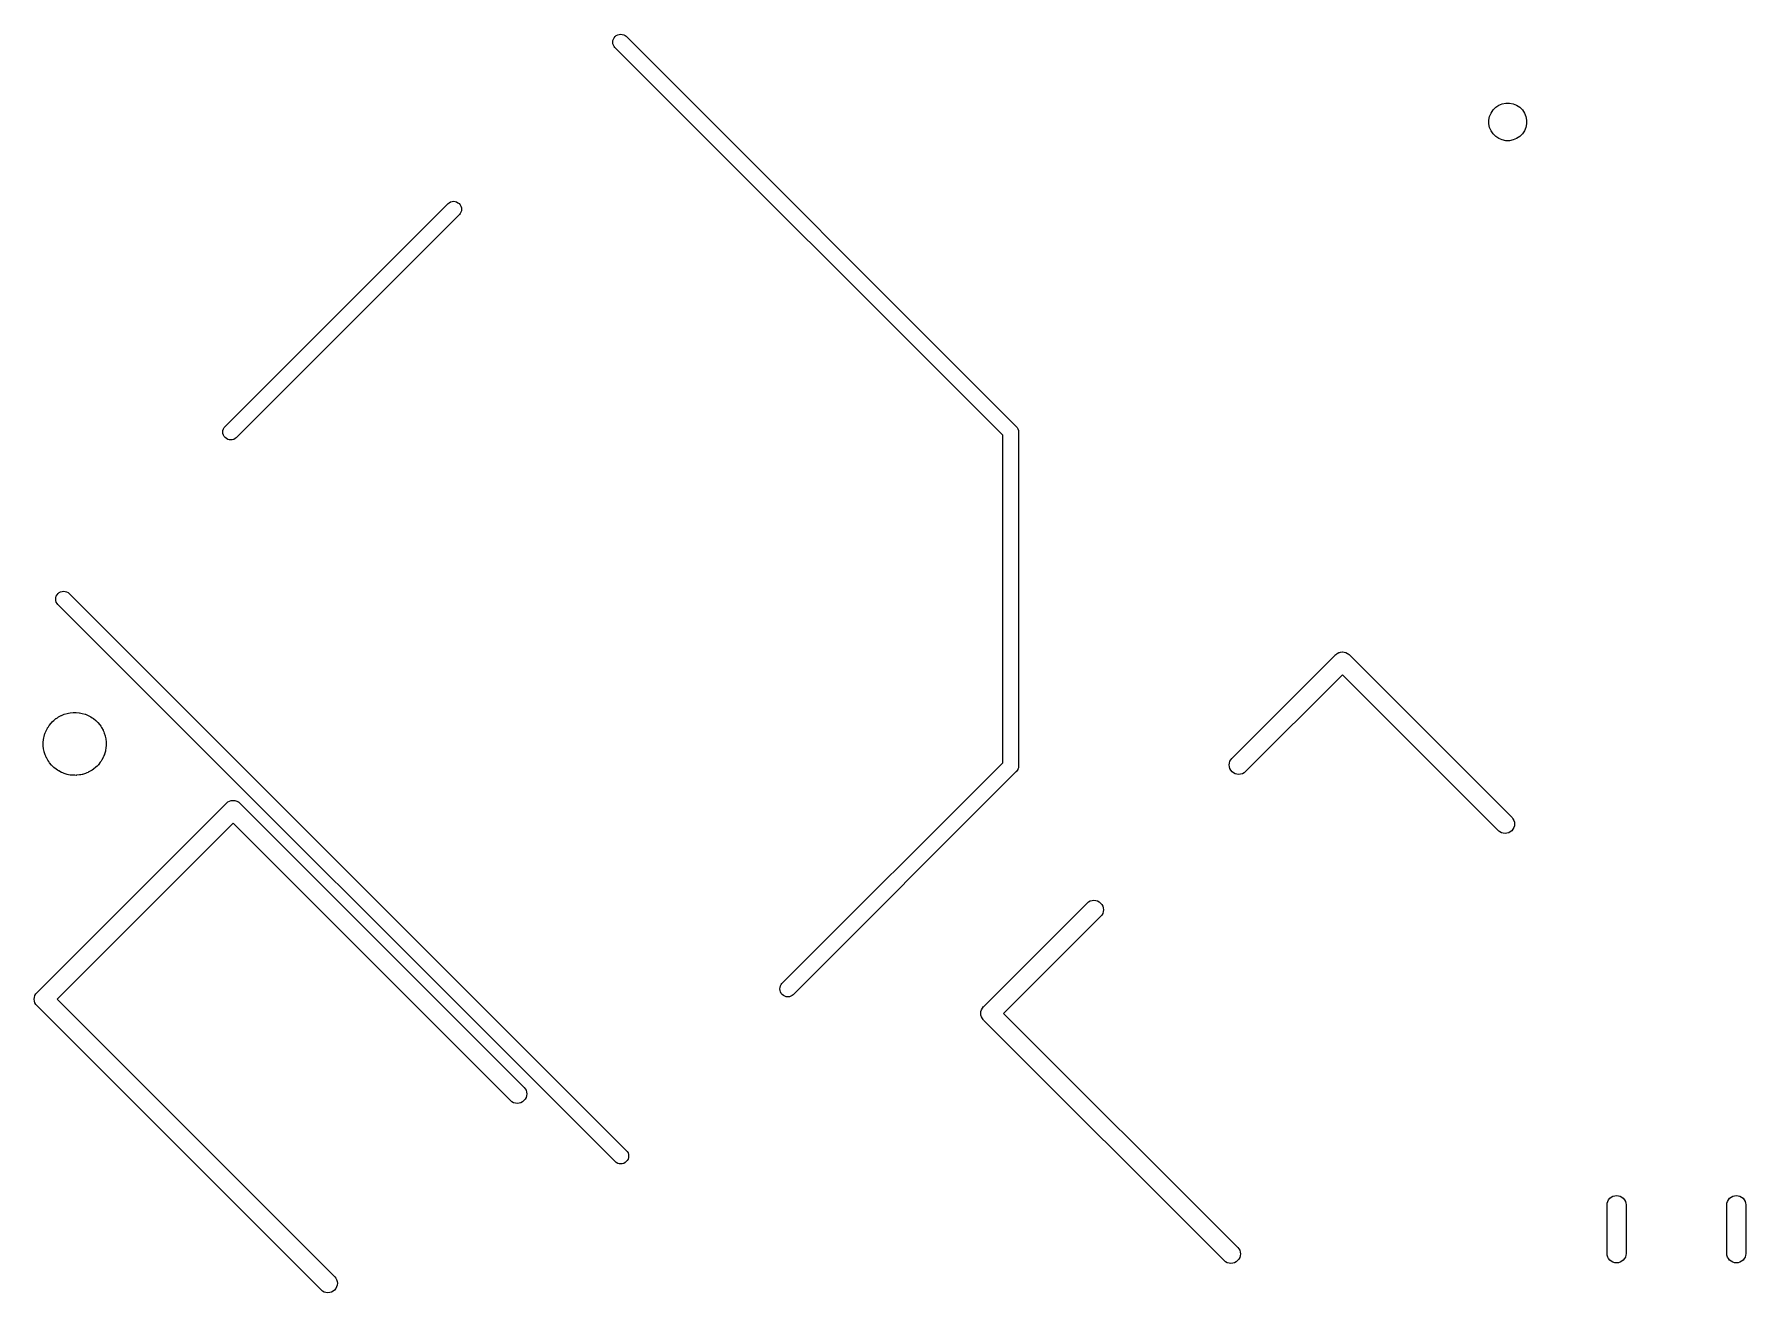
# Model space of a CAD drawing. Extents: x 0.47 to 2.43, y -7.79 to -4.92.
# Drawn here: x 0.5228 to 0.9504, y -5.6261 to -5.3116 of the extents above; entities that cross this region are included whole.
import ezdxf

# ---------------------------------------------------------------- set-up
doc = ezdxf.new("R2010")
doc.units = 0
doc.header["$MEASUREMENT"] = 0
doc.layers.add('BLACK', color=7, linetype='CONTINUOUS')

msp = doc.modelspace()

# ---------------------------------------------------------------- linework, layer by layer
at = {"layer": 'BLACK', "linetype": 'CONTINUOUS'}
for p, q in [((0.667313, -5.31356), (0.667351, -5.31318)), ((0.667351, -5.31395), (0.667313, -5.31356)), ((0.667351, -5.31318), (0.667464, -5.3128)), ((0.667464, -5.31432), (0.667351, -5.31395)), ((0.667464, -5.3128), (0.667647, -5.31246)), ((0.667647, -5.31466), (0.667464, -5.31432)), ((0.667647, -5.31246), (0.667893, -5.31216)), ((0.667831, -5.31489), (0.667647, -5.31466)), ((0.764759, -5.41181), (0.667831, -5.31489)), ((0.667893, -5.31216), (0.668192, -5.31192)), ((0.668192, -5.31192), (0.668534, -5.31173)), ((0.668534, -5.31173), (0.668905, -5.31162)), ((0.668905, -5.31162), (0.669291, -5.31158)), ((0.669291, -5.31158), (0.669677, -5.31162)), ((0.669677, -5.31162), (0.670048, -5.31173)), ((0.670048, -5.31173), (0.67039, -5.31192)), ((0.67039, -5.31192), (0.670615, -5.3121)), ((0.670615, -5.3121), (0.768051, -5.40954)), ((0.886214, -5.33303), (0.886395, -5.33212)), ((0.886395, -5.33212), (0.886749, -5.33127)), ((0.886749, -5.33127), (0.887264, -5.3305)), ((0.887264, -5.3305), (0.887918, -5.32984)), ((0.887918, -5.32984), (0.888688, -5.32933)), ((0.888688, -5.32933), (0.889544, -5.32897)), ((0.889544, -5.32897), (0.890452, -5.32879)), ((0.890452, -5.32879), (0.891379, -5.32879)), ((0.891379, -5.32879), (0.892287, -5.32897)), ((0.892287, -5.32897), (0.893143, -5.32933)), ((0.893143, -5.32933), (0.893913, -5.32984)), ((0.893913, -5.32984), (0.894568, -5.3305)), ((0.894568, -5.3305), (0.895082, -5.33127)), ((0.895082, -5.33127), (0.895436, -5.33212)), ((0.895436, -5.33212), (0.895617, -5.33303)), ((0.886214, -5.33396), (0.886214, -5.33303)), ((0.886395, -5.33487), (0.886214, -5.33396)), ((0.886749, -5.33572), (0.886395, -5.33487)), ((0.887264, -5.33649), (0.886749, -5.33572)), ((0.887918, -5.33715), (0.887264, -5.33649)), ((0.894568, -5.33649), (0.893913, -5.33715)), ((0.895082, -5.33572), (0.894568, -5.33649)), ((0.895436, -5.33487), (0.895082, -5.33572)), ((0.895617, -5.33396), (0.895436, -5.33487)), ((0.895617, -5.33303), (0.895617, -5.33396)), ((0.888688, -5.33766), (0.887918, -5.33715)), ((0.889544, -5.33801), (0.888688, -5.33766)), ((0.890452, -5.3382), (0.889544, -5.33801)), ((0.891379, -5.3382), (0.890452, -5.3382)), ((0.892287, -5.33801), (0.891379, -5.3382)), ((0.893143, -5.33766), (0.892287, -5.33801)), ((0.893913, -5.33715), (0.893143, -5.33766)), ((0.570395, -5.40967), (0.626209, -5.35386)), ((0.626209, -5.35386), (0.626434, -5.35368)), ((0.626434, -5.35368), (0.626776, -5.35349)), ((0.626776, -5.35349), (0.627147, -5.35338)), ((0.627147, -5.35338), (0.627533, -5.35334)), ((0.627533, -5.35334), (0.627919, -5.35338)), ((0.627919, -5.35338), (0.62829, -5.35349)), ((0.62829, -5.35349), (0.628632, -5.35368)), ((0.628632, -5.35368), (0.628932, -5.35392)), ((0.628932, -5.35392), (0.629178, -5.35422)), ((0.628993, -5.35664), (0.573179, -5.41246)), ((0.629178, -5.35642), (0.628993, -5.35664)), ((0.629178, -5.35422), (0.62936, -5.35456)), ((0.62936, -5.35608), (0.629178, -5.35642)), ((0.62936, -5.35456), (0.629473, -5.35493)), ((0.629473, -5.35571), (0.62936, -5.35608)), ((0.629473, -5.35493), (0.629511, -5.35532)), ((0.629511, -5.35532), (0.629473, -5.35571)), ((0.768051, -5.40954), (0.768126, -5.4096)), ((0.768126, -5.4096), (0.768187, -5.40967)), ((0.569877, -5.411), (0.569915, -5.41061)), ((0.569915, -5.41138), (0.569877, -5.411)), ((0.569915, -5.41061), (0.570028, -5.41024)), ((0.570028, -5.41175), (0.569915, -5.41138)), ((0.570028, -5.41024), (0.570211, -5.4099)), ((0.570211, -5.4121), (0.570028, -5.41175)), ((0.570211, -5.4099), (0.570395, -5.40967)), ((0.570457, -5.4124), (0.570211, -5.4121)), ((0.570756, -5.41264), (0.570457, -5.4124)), ((0.571098, -5.41283), (0.570756, -5.41264)), ((0.571469, -5.41294), (0.571098, -5.41283)), ((0.571855, -5.41298), (0.571469, -5.41294)), ((0.572241, -5.41294), (0.571855, -5.41298)), ((0.572612, -5.41283), (0.572241, -5.41294)), ((0.572954, -5.41264), (0.572612, -5.41283)), ((0.573179, -5.41246), (0.572954, -5.41264)), ((0.764759, -5.4937), (0.764759, -5.41181)), ((0.768187, -5.40967), (0.768372, -5.4099)), ((0.768372, -5.4099), (0.768372, -5.4099)), ((0.768372, -5.4099), (0.768555, -5.41024)), ((0.768555, -5.41024), (0.768667, -5.41061)), ((0.768667, -5.41061), (0.768696, -5.4109)), ((0.768696, -5.4109), (0.768705, -5.411)), ((0.768705, -5.411), (0.768696, -5.41109)), ((0.768696, -5.41109), (0.768696, -5.49442)), ((0.528119, -5.45276), (0.528157, -5.45237)), ((0.528157, -5.45237), (0.52827, -5.452)), ((0.52827, -5.452), (0.528452, -5.45166)), ((0.528452, -5.45166), (0.528698, -5.45136)), ((0.528698, -5.45136), (0.528998, -5.45111)), ((0.528998, -5.45111), (0.52934, -5.45093)), ((0.52934, -5.45093), (0.529711, -5.45082)), ((0.529711, -5.45082), (0.530097, -5.45078)), ((0.530097, -5.45078), (0.530483, -5.45082)), ((0.530483, -5.45082), (0.530854, -5.45093)), ((0.530854, -5.45093), (0.531196, -5.45111)), ((0.531196, -5.45111), (0.531421, -5.4513)), ((0.531421, -5.4513), (0.670751, -5.59063)), ((0.528157, -5.45314), (0.528119, -5.45276)), ((0.52827, -5.45351), (0.528157, -5.45314)), ((0.528452, -5.45385), (0.52827, -5.45351)), ((0.528637, -5.45408), (0.528452, -5.45385)), ((0.667968, -5.59341), (0.528637, -5.45408)), ((0.821957, -5.49262), (0.847847, -5.46673)), ((0.847847, -5.46673), (0.847921, -5.46664)), ((0.847921, -5.46664), (0.848011, -5.46657)), ((0.848011, -5.46657), (0.848281, -5.46635)), ((0.848011, -5.46657), (0.848011, -5.46657)), ((0.848281, -5.46635), (0.848691, -5.46613)), ((0.848691, -5.46613), (0.848885, -5.46607)), ((0.848885, -5.46607), (0.849136, -5.46599)), ((0.849136, -5.46599), (0.849549, -5.46595)), ((0.849549, -5.46595), (0.849599, -5.46595)), ((0.849599, -5.46595), (0.8496, -5.46595)), ((0.8496, -5.46595), (0.850063, -5.46599)), ((0.850063, -5.46599), (0.850508, -5.46613)), ((0.850508, -5.46613), (0.850918, -5.46635)), ((0.850918, -5.46635), (0.851081, -5.46648)), ((0.851081, -5.46648), (0.851278, -5.46664)), ((0.851278, -5.46664), (0.851352, -5.46673)), ((0.851352, -5.46673), (0.891997, -5.50738)), ((0.8496, -5.47166), (0.825298, -5.49596)), ((0.888656, -5.51072), (0.8496, -5.47166)), ((0.528532, -5.4824), (0.528831, -5.48221)), ((0.528831, -5.48221), (0.529507, -5.48184)), ((0.529507, -5.48184), (0.529508, -5.48184)), ((0.529508, -5.48184), (0.529556, -5.48182)), ((0.529508, -5.48184), (0.529508, -5.48184)), ((0.529556, -5.48182), (0.529886, -5.48168)), ((0.529886, -5.48168), (0.530217, -5.48155)), ((0.530217, -5.48155), (0.530952, -5.48132)), ((0.530952, -5.48132), (0.531004, -5.48131)), ((0.531004, -5.48131), (0.531356, -5.48124)), ((0.531356, -5.48124), (0.531705, -5.48117)), ((0.531705, -5.48117), (0.532469, -5.48109)), ((0.532469, -5.48109), (0.532469, -5.48109)), ((0.532469, -5.48109), (0.532469, -5.48109)), ((0.532469, -5.48109), (0.532524, -5.48109)), ((0.532524, -5.48109), (0.532879, -5.48109)), ((0.532879, -5.48109), (0.533238, -5.48109)), ((0.533238, -5.48109), (0.534003, -5.48116)), ((0.534003, -5.48116), (0.534003, -5.48116)), ((0.534003, -5.48116), (0.534003, -5.48116)), ((0.534003, -5.48116), (0.534057, -5.48117)), ((0.534057, -5.48117), (0.534406, -5.48124)), ((0.534406, -5.48124), (0.534757, -5.48131)), ((0.534757, -5.48131), (0.535493, -5.48153)), ((0.535493, -5.48153), (0.535546, -5.48154)), ((0.535546, -5.48154), (0.535873, -5.48168)), ((0.535873, -5.48168), (0.536205, -5.48182)), ((0.536205, -5.48182), (0.536884, -5.48218)), ((0.536884, -5.48218), (0.536933, -5.4822)), ((0.536933, -5.4822), (0.537228, -5.4824)), ((0.52523, -5.48712), (0.525445, -5.48639)), ((0.525445, -5.48639), (0.525461, -5.48633)), ((0.525445, -5.48639), (0.525445, -5.48639)), ((0.525445, -5.48639), (0.525445, -5.48639)), ((0.525461, -5.48633), (0.525598, -5.486)), ((0.525598, -5.486), (0.52573, -5.48567)), ((0.52573, -5.48567), (0.526084, -5.48499)), ((0.526084, -5.48499), (0.526109, -5.48494)), ((0.526084, -5.48499), (0.526084, -5.48499)), ((0.526084, -5.48499), (0.526084, -5.48499)), ((0.526109, -5.48494), (0.526307, -5.48465)), ((0.526307, -5.48465), (0.526502, -5.48435)), ((0.526502, -5.48435), (0.526982, -5.48375)), ((0.526982, -5.48375), (0.527016, -5.4837)), ((0.527016, -5.4837), (0.527053, -5.48367)), ((0.527053, -5.48367), (0.5273, -5.48337)), ((0.5273, -5.48337), (0.527616, -5.48311)), ((0.527616, -5.48311), (0.528192, -5.48263)), ((0.528192, -5.48263), (0.528235, -5.4826)), ((0.528192, -5.48263), (0.528192, -5.48263)), ((0.528192, -5.48263), (0.528192, -5.48263)), ((0.528235, -5.4826), (0.528532, -5.4824)), ((0.537228, -5.4824), (0.537526, -5.4826)), ((0.537526, -5.4826), (0.538123, -5.48308)), ((0.538123, -5.48308), (0.538165, -5.48312)), ((0.538165, -5.48312), (0.538415, -5.48337)), ((0.538415, -5.48337), (0.53867, -5.48362)), ((0.53867, -5.48362), (0.539162, -5.48421)), ((0.539162, -5.48421), (0.539197, -5.48426)), ((0.539197, -5.48426), (0.539393, -5.48455)), ((0.539393, -5.48455), (0.539594, -5.48485)), ((0.539594, -5.48485), (0.539962, -5.48552)), ((0.539962, -5.48552), (0.539988, -5.48557)), ((0.539988, -5.48557), (0.540122, -5.4859)), ((0.540122, -5.4859), (0.540262, -5.48623)), ((0.540262, -5.48623), (0.540492, -5.48696)), ((0.525022, -5.48864), (0.525089, -5.48788)), ((0.525026, -5.489), (0.525022, -5.48864)), ((0.525025, -5.48936), (0.525026, -5.489)), ((0.52503, -5.48941), (0.525025, -5.48936)), ((0.525113, -5.49018), (0.52503, -5.48941)), ((0.52503, -5.48941), (0.52503, -5.48941)), ((0.52503, -5.48941), (0.52503, -5.48941)), ((0.525089, -5.48788), (0.525094, -5.48782)), ((0.525089, -5.48788), (0.525089, -5.48788)), ((0.525089, -5.48788), (0.525089, -5.48788)), ((0.525094, -5.48782), (0.525165, -5.48747)), ((0.525186, -5.49053), (0.525113, -5.49018)), ((0.525165, -5.48747), (0.52523, -5.48712)), ((0.525254, -5.49088), (0.525186, -5.49053)), ((0.540531, -5.49077), (0.540317, -5.49151)), ((0.540492, -5.48696), (0.540508, -5.48702)), ((0.540508, -5.48702), (0.540576, -5.48737)), ((0.540597, -5.49042), (0.540531, -5.49077)), ((0.540576, -5.48737), (0.540649, -5.48772)), ((0.540668, -5.49007), (0.540597, -5.49042)), ((0.540649, -5.48772), (0.540732, -5.48848)), ((0.540673, -5.49001), (0.540668, -5.49007)), ((0.54074, -5.48925), (0.540673, -5.49001)), ((0.540673, -5.49001), (0.540673, -5.49001)), ((0.540673, -5.49001), (0.540673, -5.49001)), ((0.540732, -5.48848), (0.540732, -5.48848)), ((0.540732, -5.48848), (0.540732, -5.48848)), ((0.540732, -5.48848), (0.540737, -5.48853)), ((0.540737, -5.48853), (0.540736, -5.48889)), ((0.540736, -5.48889), (0.54074, -5.48925)), ((0.52527, -5.49093), (0.525254, -5.49088)), ((0.5255, -5.49166), (0.52527, -5.49093)), ((0.52564, -5.49199), (0.5255, -5.49166)), ((0.525774, -5.49232), (0.52564, -5.49199)), ((0.5258, -5.49237), (0.525774, -5.49232)), ((0.526168, -5.49304), (0.5258, -5.49237)), ((0.526369, -5.49334), (0.526168, -5.49304)), ((0.526565, -5.49364), (0.526369, -5.49334)), ((0.5266, -5.49368), (0.526565, -5.49364)), ((0.527092, -5.49427), (0.5266, -5.49368)), ((0.527346, -5.49452), (0.527092, -5.49427)), ((0.527597, -5.49477), (0.527346, -5.49452)), ((0.527639, -5.49481), (0.527597, -5.49477)), ((0.528236, -5.49529), (0.527639, -5.49481)), ((0.538164, -5.49477), (0.53757, -5.49526)), ((0.538462, -5.49453), (0.538164, -5.49477)), ((0.538164, -5.49477), (0.538164, -5.49477)), ((0.538707, -5.49423), (0.538462, -5.49453)), ((0.538708, -5.49423), (0.538707, -5.49423)), ((0.538707, -5.49423), (0.538707, -5.49423)), ((0.538709, -5.49423), (0.538708, -5.49423)), ((0.538746, -5.49419), (0.538709, -5.49423)), ((0.53878, -5.49415), (0.538746, -5.49419)), ((0.53926, -5.49355), (0.53878, -5.49415)), ((0.539454, -5.49325), (0.53926, -5.49355)), ((0.539652, -5.49295), (0.539454, -5.49325)), ((0.539678, -5.4929), (0.539652, -5.49295)), ((0.540032, -5.49222), (0.539678, -5.4929)), ((0.540165, -5.49189), (0.540032, -5.49222)), ((0.540301, -5.49156), (0.540165, -5.49189)), ((0.540317, -5.49151), (0.540301, -5.49156)), ((0.540317, -5.49151), (0.540317, -5.49151)), ((0.540317, -5.49151), (0.540317, -5.49151)), ((0.70959, -5.54887), (0.764759, -5.4937)), ((0.768667, -5.4949), (0.768555, -5.49527)), ((0.768696, -5.49461), (0.768667, -5.4949)), ((0.768696, -5.49442), (0.768705, -5.49451)), ((0.768705, -5.49451), (0.768696, -5.49461)), ((0.768696, -5.49461), (0.768696, -5.49461)), ((0.821336, -5.49421), (0.821381, -5.49375)), ((0.821381, -5.49467), (0.821336, -5.49421)), ((0.821381, -5.49375), (0.821516, -5.4933)), ((0.821516, -5.49512), (0.821381, -5.49467)), ((0.821516, -5.4933), (0.821736, -5.49289)), ((0.821736, -5.49553), (0.821516, -5.49512)), ((0.821736, -5.49289), (0.821957, -5.49262)), ((0.528536, -5.49549), (0.528236, -5.49529)), ((0.528829, -5.49569), (0.528536, -5.49549)), ((0.528877, -5.49572), (0.528829, -5.49569)), ((0.528878, -5.49572), (0.528877, -5.49572)), ((0.529557, -5.49607), (0.528878, -5.49572)), ((0.529888, -5.49621), (0.529557, -5.49607)), ((0.530216, -5.49635), (0.529888, -5.49621)), ((0.530269, -5.49636), (0.530216, -5.49635)), ((0.531005, -5.49658), (0.530269, -5.49636)), ((0.530269, -5.49636), (0.530269, -5.49636)), ((0.530269, -5.49636), (0.530269, -5.49636)), ((0.531355, -5.49665), (0.531005, -5.49658)), ((0.531705, -5.49673), (0.531355, -5.49665)), ((0.531759, -5.49673), (0.531705, -5.49673)), ((0.532524, -5.4968), (0.531759, -5.49673)), ((0.531759, -5.49673), (0.531759, -5.49673)), ((0.532883, -5.4968), (0.532524, -5.4968)), ((0.533238, -5.49681), (0.532883, -5.4968)), ((0.533292, -5.4968), (0.533238, -5.49681)), ((0.533293, -5.4968), (0.533292, -5.4968)), ((0.534057, -5.49672), (0.533293, -5.4968)), ((0.533293, -5.4968), (0.533293, -5.4968)), ((0.534407, -5.49665), (0.534057, -5.49672)), ((0.534758, -5.49659), (0.534407, -5.49665)), ((0.53481, -5.49657), (0.534758, -5.49659)), ((0.535545, -5.49635), (0.53481, -5.49657)), ((0.53481, -5.49657), (0.53481, -5.49657)), ((0.53481, -5.49657), (0.53481, -5.49657)), ((0.53481, -5.49657), (0.53481, -5.49657)), ((0.535875, -5.49621), (0.535545, -5.49635)), ((0.536206, -5.49608), (0.535875, -5.49621)), ((0.536254, -5.49605), (0.536206, -5.49608)), ((0.536931, -5.49569), (0.536254, -5.49605)), ((0.53723, -5.49549), (0.536931, -5.49569)), ((0.537527, -5.49529), (0.53723, -5.49549)), ((0.53757, -5.49526), (0.537527, -5.49529)), ((0.53757, -5.49526), (0.53757, -5.49526)), ((0.53757, -5.49526), (0.53757, -5.49526)), ((0.768051, -5.49597), (0.712373, -5.55165)), ((0.768126, -5.49591), (0.768051, -5.49597)), ((0.768288, -5.49572), (0.768126, -5.49591)), ((0.768372, -5.49561), (0.768288, -5.49572)), ((0.768495, -5.49538), (0.768372, -5.49561)), ((0.768555, -5.49527), (0.768495, -5.49538)), ((0.822031, -5.49589), (0.821736, -5.49553)), ((0.822391, -5.49619), (0.822031, -5.49589)), ((0.822801, -5.4964), (0.822391, -5.49619)), ((0.823246, -5.49654), (0.822801, -5.4964)), ((0.823709, -5.49659), (0.823246, -5.49654)), ((0.824172, -5.49654), (0.823709, -5.49659)), ((0.824618, -5.4964), (0.824172, -5.49654)), ((0.825028, -5.49619), (0.824618, -5.4964)), ((0.825298, -5.49596), (0.825028, -5.49619)), ((0.570778, -5.50377), (0.570867, -5.50369)), ((0.570867, -5.50369), (0.570868, -5.50369)), ((0.570868, -5.50369), (0.571137, -5.50347)), ((0.571137, -5.50347), (0.571548, -5.50325)), ((0.571548, -5.50325), (0.571993, -5.50312)), ((0.571993, -5.50312), (0.572456, -5.50307)), ((0.572456, -5.50307), (0.572919, -5.50312)), ((0.572919, -5.50312), (0.573364, -5.50325)), ((0.573364, -5.50325), (0.573724, -5.50344)), ((0.573724, -5.50344), (0.573775, -5.50347)), ((0.573775, -5.50347), (0.57397, -5.50363)), ((0.57397, -5.50363), (0.574134, -5.50377)), ((0.523542, -5.55102), (0.570704, -5.50386)), ((0.570704, -5.50386), (0.570778, -5.50377)), ((0.574134, -5.50377), (0.574208, -5.50386)), ((0.574208, -5.50386), (0.645197, -5.57485)), ((0.891997, -5.50738), (0.892218, -5.50765)), ((0.892218, -5.50765), (0.892437, -5.50806)), ((0.572456, -5.50879), (0.528471, -5.55277)), ((0.641857, -5.57819), (0.572456, -5.50879)), ((0.888925, -5.51094), (0.888656, -5.51072)), ((0.889336, -5.51116), (0.888925, -5.51094)), ((0.889781, -5.51129), (0.889336, -5.51116)), ((0.890244, -5.51134), (0.889781, -5.51129)), ((0.890707, -5.51129), (0.890244, -5.51134)), ((0.891153, -5.51116), (0.890707, -5.51129)), ((0.891563, -5.51094), (0.891153, -5.51116)), ((0.891923, -5.51064), (0.891563, -5.51094)), ((0.892218, -5.51029), (0.891923, -5.51064)), ((0.892437, -5.50987), (0.892218, -5.51029)), ((0.892437, -5.50806), (0.892572, -5.5085)), ((0.892572, -5.50943), (0.892437, -5.50987)), ((0.892572, -5.5085), (0.892618, -5.50897)), ((0.892618, -5.50897), (0.892572, -5.50943)), ((0.76004, -5.55454), (0.785931, -5.52865)), ((0.785931, -5.52865), (0.7862, -5.52843)), ((0.7862, -5.52843), (0.78661, -5.52821)), ((0.78661, -5.52821), (0.787056, -5.52807)), ((0.787056, -5.52807), (0.787519, -5.52803)), ((0.787519, -5.52803), (0.787982, -5.52807)), ((0.787982, -5.52807), (0.788427, -5.52821)), ((0.788427, -5.52821), (0.788838, -5.52843)), ((0.788838, -5.52843), (0.789197, -5.52872)), ((0.789197, -5.52872), (0.789492, -5.52908)), ((0.789492, -5.52908), (0.789712, -5.52949)), ((0.789271, -5.53199), (0.764969, -5.55629)), ((0.789492, -5.53172), (0.789271, -5.53199)), ((0.789712, -5.53131), (0.789492, -5.53172)), ((0.789712, -5.52949), (0.789847, -5.52994)), ((0.789847, -5.53087), (0.789712, -5.53131)), ((0.789847, -5.52994), (0.789892, -5.5304)), ((0.789892, -5.5304), (0.789847, -5.53087)), ((0.709072, -5.55019), (0.70911, -5.54981)), ((0.70911, -5.55058), (0.709072, -5.55019)), ((0.70911, -5.54981), (0.709222, -5.54943)), ((0.709222, -5.55095), (0.70911, -5.55058)), ((0.709222, -5.54943), (0.709405, -5.54909)), ((0.709405, -5.54909), (0.70959, -5.54887)), ((0.522756, -5.55277), (0.522802, -5.55231)), ((0.522802, -5.55323), (0.522756, -5.55277)), ((0.522802, -5.55231), (0.522937, -5.55186)), ((0.522937, -5.55368), (0.522802, -5.55323)), ((0.522937, -5.55186), (0.523156, -5.55145)), ((0.523156, -5.55409), (0.522937, -5.55368)), ((0.523156, -5.55145), (0.523196, -5.5514)), ((0.523243, -5.5542), (0.523156, -5.55409)), ((0.523196, -5.5514), (0.523378, -5.55118)), ((0.523451, -5.55445), (0.523243, -5.5542)), ((0.523378, -5.55118), (0.523451, -5.55109)), ((0.523378, -5.55118), (0.523378, -5.55118)), ((0.523451, -5.55109), (0.523542, -5.55102)), ((0.523542, -5.55452), (0.523451, -5.55445)), ((0.594531, -5.62551), (0.523542, -5.55452)), ((0.528471, -5.55277), (0.597871, -5.62217)), ((0.709405, -5.55129), (0.709222, -5.55095)), ((0.709651, -5.55159), (0.709405, -5.55129)), ((0.709951, -5.55184), (0.709651, -5.55159)), ((0.710293, -5.55202), (0.709951, -5.55184)), ((0.710664, -5.55213), (0.710293, -5.55202)), ((0.71105, -5.55217), (0.710664, -5.55213)), ((0.711435, -5.55213), (0.71105, -5.55217)), ((0.711807, -5.55202), (0.711435, -5.55213)), ((0.712149, -5.55184), (0.711807, -5.55202)), ((0.712373, -5.55165), (0.712149, -5.55184)), ((0.759436, -5.55538), (0.759655, -5.55497)), ((0.759655, -5.55497), (0.75995, -5.55461)), ((0.75995, -5.55461), (0.76004, -5.55454)), ((0.759255, -5.55629), (0.759301, -5.55583)), ((0.759301, -5.55676), (0.759255, -5.55629)), ((0.759301, -5.55583), (0.759436, -5.55538)), ((0.759436, -5.5572), (0.759301, -5.55676)), ((0.759655, -5.55761), (0.759436, -5.5572)), ((0.759834, -5.55783), (0.759655, -5.55761)), ((0.75995, -5.55797), (0.759834, -5.55783)), ((0.76004, -5.55804), (0.75995, -5.55797)), ((0.820172, -5.61818), (0.76004, -5.55804)), ((0.764969, -5.55629), (0.823513, -5.61484)), ((0.645197, -5.57485), (0.645419, -5.57512)), ((0.645419, -5.57512), (0.645638, -5.57553)), ((0.645638, -5.57553), (0.645773, -5.57597)), ((0.645773, -5.57597), (0.645819, -5.57643)), ((0.642126, -5.57841), (0.641857, -5.57819)), ((0.642537, -5.57863), (0.642126, -5.57841)), ((0.642982, -5.57876), (0.642537, -5.57863)), ((0.643445, -5.57881), (0.642982, -5.57876)), ((0.643908, -5.57876), (0.643445, -5.57881)), ((0.644353, -5.57863), (0.643908, -5.57876)), ((0.644764, -5.57841), (0.644353, -5.57863)), ((0.645123, -5.57811), (0.644764, -5.57841)), ((0.645419, -5.57775), (0.645123, -5.57811)), ((0.645638, -5.57734), (0.645419, -5.57775)), ((0.645773, -5.5769), (0.645638, -5.57734)), ((0.645819, -5.57643), (0.645773, -5.5769)), ((0.668192, -5.59359), (0.667968, -5.59341)), ((0.67069, -5.59335), (0.67039, -5.59359)), ((0.670936, -5.59305), (0.67069, -5.59335)), ((0.670751, -5.59063), (0.670936, -5.59085)), ((0.670936, -5.59085), (0.671119, -5.59119)), ((0.671119, -5.59271), (0.670936, -5.59305)), ((0.671119, -5.59119), (0.671231, -5.59156)), ((0.671231, -5.59234), (0.671119, -5.59271)), ((0.671231, -5.59156), (0.671269, -5.59195)), ((0.671269, -5.59195), (0.671231, -5.59234)), ((0.668534, -5.59378), (0.668192, -5.59359)), ((0.668905, -5.59389), (0.668534, -5.59378)), ((0.669291, -5.59393), (0.668905, -5.59389)), ((0.669677, -5.59389), (0.669291, -5.59393)), ((0.670048, -5.59378), (0.669677, -5.59389)), ((0.67039, -5.59359), (0.670048, -5.59378)), ((0.916792, -5.60221), (0.917202, -5.60199)), ((0.917202, -5.60199), (0.917647, -5.60186)), ((0.917647, -5.60186), (0.91811, -5.60181)), ((0.91811, -5.60181), (0.918573, -5.60186)), ((0.918573, -5.60186), (0.919019, -5.60199)), ((0.919019, -5.60199), (0.919429, -5.60221)), ((0.946713, -5.60221), (0.947123, -5.60199)), ((0.947123, -5.60199), (0.947568, -5.60186)), ((0.947568, -5.60186), (0.948031, -5.60181)), ((0.948031, -5.60181), (0.948495, -5.60186)), ((0.948495, -5.60186), (0.94894, -5.60199)), ((0.94894, -5.60199), (0.94935, -5.60221)), ((0.915748, -5.60407), (0.915782, -5.60372)), ((0.915748, -5.6164), (0.915748, -5.60407)), ((0.915782, -5.60372), (0.915917, -5.60328)), ((0.915917, -5.60328), (0.916137, -5.60287)), ((0.916137, -5.60287), (0.916432, -5.60251)), ((0.916432, -5.60251), (0.916792, -5.60221)), ((0.919429, -5.60221), (0.919789, -5.60251)), ((0.919789, -5.60251), (0.920084, -5.60287)), ((0.920084, -5.60287), (0.920303, -5.60328)), ((0.920303, -5.60328), (0.920438, -5.60372)), ((0.920438, -5.60372), (0.920472, -5.60407)), ((0.920472, -5.60407), (0.920472, -5.6164)), ((0.945669, -5.60407), (0.945703, -5.60372)), ((0.945669, -5.6164), (0.945669, -5.60407)), ((0.945703, -5.60372), (0.945839, -5.60328)), ((0.945839, -5.60328), (0.946058, -5.60287)), ((0.946058, -5.60287), (0.946353, -5.60251)), ((0.946353, -5.60251), (0.946713, -5.60221)), ((0.94935, -5.60221), (0.94971, -5.60251)), ((0.94971, -5.60251), (0.950005, -5.60287)), ((0.950005, -5.60287), (0.950224, -5.60328)), ((0.950224, -5.60328), (0.95036, -5.60372)), ((0.95036, -5.60372), (0.950394, -5.60407)), ((0.950394, -5.60407), (0.950394, -5.6164)), ((0.823513, -5.61484), (0.823734, -5.61511)), ((0.820442, -5.6184), (0.820172, -5.61818)), ((0.820852, -5.61862), (0.820442, -5.6184)), ((0.821298, -5.61875), (0.820852, -5.61862)), ((0.821761, -5.6188), (0.821298, -5.61875)), ((0.822224, -5.61875), (0.821761, -5.6188)), ((0.822669, -5.61862), (0.822224, -5.61875)), ((0.823079, -5.6184), (0.822669, -5.61862)), ((0.823439, -5.6181), (0.823079, -5.6184)), ((0.823734, -5.61774), (0.823439, -5.6181)), ((0.823734, -5.61511), (0.823954, -5.61552)), ((0.823954, -5.61733), (0.823734, -5.61774)), ((0.823954, -5.61552), (0.824089, -5.61596)), ((0.824089, -5.61689), (0.823954, -5.61733)), ((0.824089, -5.61596), (0.824134, -5.61642)), ((0.824134, -5.61642), (0.824089, -5.61689)), ((0.915782, -5.61675), (0.915748, -5.6164)), ((0.915917, -5.61719), (0.915782, -5.61675)), ((0.916137, -5.6176), (0.915917, -5.61719)), ((0.916432, -5.61796), (0.916137, -5.6176)), ((0.916792, -5.61826), (0.916432, -5.61796)), ((0.917202, -5.61848), (0.916792, -5.61826)), ((0.917647, -5.61861), (0.917202, -5.61848)), ((0.91811, -5.61866), (0.917647, -5.61861)), ((0.918573, -5.61861), (0.91811, -5.61866)), ((0.919019, -5.61848), (0.918573, -5.61861)), ((0.919429, -5.61826), (0.919019, -5.61848)), ((0.919789, -5.61796), (0.919429, -5.61826)), ((0.920084, -5.6176), (0.919789, -5.61796)), ((0.920303, -5.61719), (0.920084, -5.6176)), ((0.920438, -5.61675), (0.920303, -5.61719)), ((0.920472, -5.6164), (0.920438, -5.61675)), ((0.945704, -5.61675), (0.945669, -5.6164)), ((0.945839, -5.61719), (0.945704, -5.61675)), ((0.946058, -5.6176), (0.945839, -5.61719)), ((0.946353, -5.61796), (0.946058, -5.6176)), ((0.946713, -5.61826), (0.946353, -5.61796)), ((0.947123, -5.61848), (0.946713, -5.61826)), ((0.947568, -5.61861), (0.947123, -5.61848)), ((0.948031, -5.61866), (0.947568, -5.61861)), ((0.948495, -5.61861), (0.948031, -5.61866)), ((0.94894, -5.61848), (0.948495, -5.61861)), ((0.94935, -5.61826), (0.94894, -5.61848)), ((0.94971, -5.61796), (0.94935, -5.61826)), ((0.950005, -5.6176), (0.94971, -5.61796)), ((0.950224, -5.61719), (0.950005, -5.6176)), ((0.95036, -5.61675), (0.950224, -5.61719)), ((0.950394, -5.6164), (0.95036, -5.61675)), ((0.597871, -5.62217), (0.598093, -5.62244)), ((0.598093, -5.62244), (0.598312, -5.62285)), ((0.598312, -5.62285), (0.598447, -5.6233)), ((0.598447, -5.6233), (0.598493, -5.62376)), ((0.5948, -5.62573), (0.594531, -5.62551)), ((0.595211, -5.62595), (0.5948, -5.62573)), ((0.595656, -5.62609), (0.595211, -5.62595)), ((0.596119, -5.62613), (0.595656, -5.62609)), ((0.596582, -5.62609), (0.596119, -5.62613)), ((0.597027, -5.62595), (0.596582, -5.62609)), ((0.597438, -5.62573), (0.597027, -5.62595)), ((0.597797, -5.62544), (0.597438, -5.62573)), ((0.598093, -5.62508), (0.597797, -5.62544)), ((0.598312, -5.62467), (0.598093, -5.62508)), ((0.598447, -5.62422), (0.598312, -5.62467)), ((0.598493, -5.62376), (0.598447, -5.62422))]:
    msp.add_line(p, q, dxfattribs=at)

doc.saveas('drawing.dxf')
